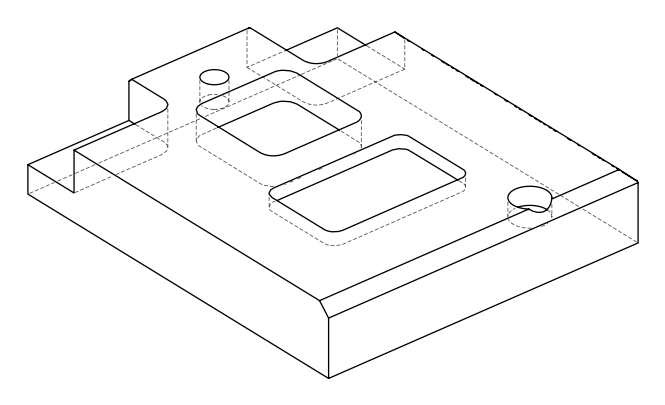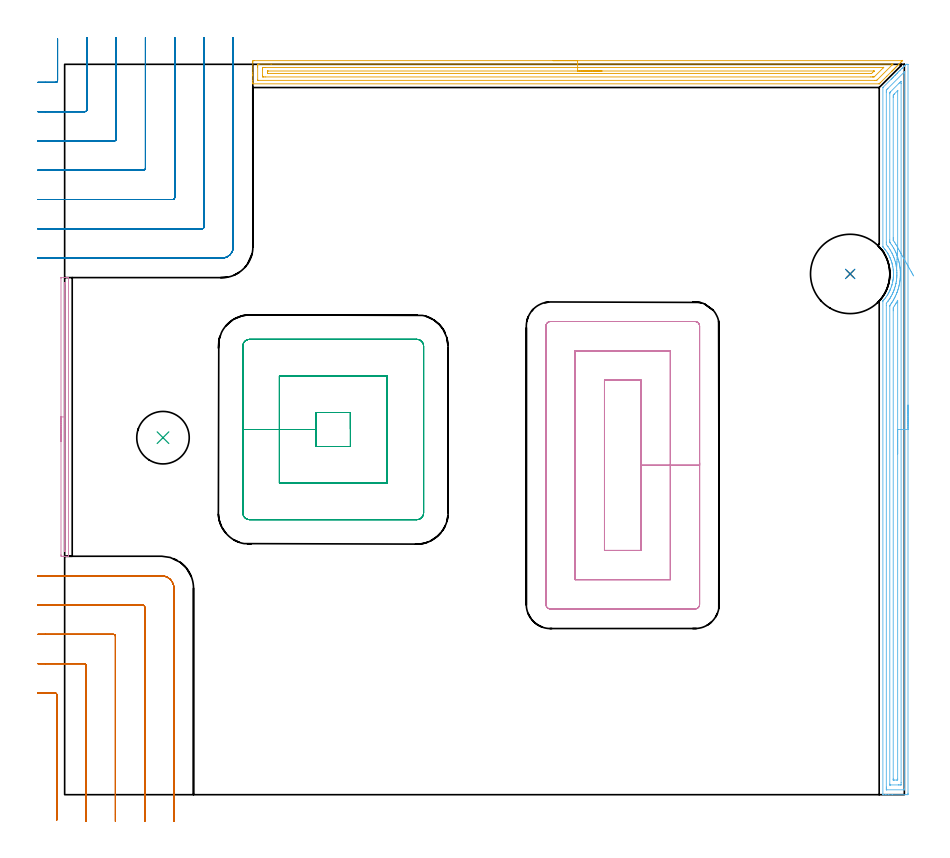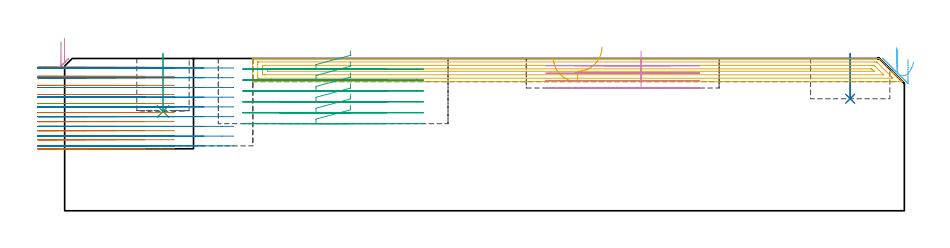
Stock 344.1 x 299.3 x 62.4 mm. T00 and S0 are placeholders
(PLAN: 10 operations, 6 tool changes, 60.8 min)
(1 INDEXABLE_INSERT_DRILL_BLIND_HOLE_FROM_SOLID | STEP1POCKET | NXT0302_013 | 0.08 min | 5623 mm3)
(2 DRILL_TO_ENLARGE_BLIND_HOLE | STEP1POCKET | UGT0301_382 | 0.08 min | 8056 mm3)
(3 INDEXABLE_INSERT_DRILL_BLIND_HOLE_FROM_SOLID_1 | STEP1POCKET_1 | NXT0302_014 | 0.1 min | 7778 mm3)
(4 AREA_MILL | FG_CHAMFER_SURFACE | UGT0205_001 | 1.97 min | 572 mm3)
(5 AREA_MILL_1 | FG_CHAMFER_SURFACE_1 | UGT0205_001 | 8.57 min | 12309 mm3)
(6 AREA_MILL_2 | FG_CHAMFER_SURFACE_2 | UGT0205_001 | 9.69 min | 15438 mm3)
(7 MILL_CORNER_NOTCH_RECTANGULAR | CORNER_NOTCH_RECTANGULAR | NXT0201_012 | Follow Part, ap 4, ae 75% | 12.08 min | 189503 mm3)
(8 MILL_CORNER_NOTCH_RECTANGULAR_1 | CORNER_NOTCH_RECTANGULAR_1 | NXT0201_012 | Follow Part, ap 4, ae 75% | 13.91 min | 239765 mm3)
(9 MILL_RECTANGULAR_POCKET | POCKET_RECTANGULAR_STRAIGHT | UGT0201_094 | Follow Part, ap 5, ae 75% | 7.37 min | 232209 mm3)
(10 MILL_RECTANGULAR_POCKET_1 | POCKET_RECTANGULAR_STRAIGHT_1 | NXT0201_012 | Follow Part, ap 4, ae 75% | 6.94 min | 126900 mm3)
(TOOL NXT0302_013 | Index. Insert Drill 21mm [880-D2100L25-05] | D21 PA176 FL105 Z2)
(TOOL UGT0301_382 | Twist Drill Flat Bottom 32.5 mm | D32.5 PA180 FL175 Z2)
(TOOL NXT0302_014 | Index. Insert Drill 21.5mm [880-D2150L25-03] | D21.5 PA176 FL65 Z2)
(TOOL UGT0205_001 | Chamfer Mill 20 x 3 x 45 deg. | D20 FL50 Z2)
(TOOL NXT0201_012 | ENDMILL 16mm [2P460-1600-NA 1630] | D16 FL38 Z6)
(TOOL UGT0201_094 | End mill 20 mm | D20 FL38 Z4)
(OP 1 INDEXABLE_INSERT_DRILL_BLIND_HOLE_FROM_SOLID)
G17 G21 G94 G90
T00 M6
G54
G17 G0 G90 X321.9 Y213.4 S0 M3
G43 Z72.4 H1
G94 G81 G98 Z45.9 F250. R64.4
G80
M5
M2
(OP 2 DRILL_TO_ENLARGE_BLIND_HOLE)
G17 G21 G94 G90
T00 M6
G54
G17 G0 G90 X321.9 Y213.4 S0 M3
G43 Z72.4 H0
G94 G81 G98 Z45.9 F250. R64.4
G80
M5
M2
(OP 3 INDEXABLE_INSERT_DRILL_BLIND_HOLE_FROM_SOLID_1)
G17 G21 G94 G90
T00 M6
G54
G17 G0 G90 X40.3 Y146.3 S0 M3
G43 Z72.4 H1
G94 G81 G98 Z40.7 F250. R64.4
G80
M5
M2
(OP 4 AREA_MILL)
G17 G21 G94 G90
T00 M6
G54
G17 G0 G90 X-1.5 Y144.8 S1061 M3
G43 Z72.4 H0
Z69.3
G94 G1 Y144.838 Z68.428 F250.
Y144.952 Z67.564
Y145.141 Z66.712
Y145.403 Z65.88
Y145.737 Z65.074
Y146.14 Z64.3
Y146.608 Z63.564
Y147.14 Z62.872
Y147.729 Z62.229
Y148.372 Z61.64
Y149.064 Z61.109
Y149.8 Z60.64
Y150.574 Z60.237
Y151.38 Z59.903
Y152.212 Z59.641
Y153.064 Z59.452
Y153.928 Z59.338
Y154.8 Z59.3
Y211.643
X-1.498 Y211.899 Z59.299
Y211.9 Z59.3
X-0.383 Z60.412
X0.117 Z60.916
X0.661 Z61.46
X1.351 Z62.149
X1.456 Z62.255
X1.529 Y211.898 Z62.321
X1.597 Y211.89 Z62.389
X1.6 Y211.771 Z62.4
Y97.829
X1.597 Y97.71 Z62.389
X1.555 Y97.702 Z62.346
X1.528 Y97.701 Z62.32
X1.456 Y97.7 Z62.255
X0.85 Z61.649
X0.117 Z60.916
X-0.383 Z60.412
X-0.634 Z60.163
X-1.498 Y97.701 Z59.299
X-1.5 Y97.957 Z59.3
Y98.274
Y154.8
X-0.086 Z60.714
X-0.085 Y209.239 Z60.715
X-0.082 Y209.546 Z60.718
X-0.079 Y209.824 Z60.721
X-0.071 Y209.89 Z60.729
X-0.021 Y209.893 Z60.779
X0.143 Y209.896 Z60.943
X0.171 Y209.891 Z60.971
X0.179 Y209.859 Z60.979
X0.183 Y209.546 Z60.983
X0.185 Y209.24 Z60.985
Y99.874
X0.184 Y99.773 Z60.984
X0.182 Y99.724 Z60.982
X0.18 Y99.718 Z60.98
X0.158 Y99.71 Z60.958
X0.052 Y99.705 Z60.852
X-0.042 Y99.704 Z60.758
X-0.071 Y99.71 Z60.729
X-0.079 Y99.741 Z60.721
X-0.083 Y100.054 Z60.717
X-0.085 Y100.333 Z60.715
X-0.086 Y154.8 Z60.714
Y155.672 Z60.752
Y156.536 Z60.866
Y157.388 Z61.055
Y158.22 Z61.317
Y159.026 Z61.651
Y159.8 Z62.054
Y160.536 Z62.523
Y161.228 Z63.054
Y161.871 Z63.643
Y162.46 Z64.286
Y162.992 Z64.978
Y163.46 Z65.714
Y163.863 Z66.488
Y164.197 Z67.294
Y164.459 Z68.126
Y164.648 Z68.978
Y164.762 Z69.843
Y164.8 Z70.714
G0 Z72.4
M5
M2
(OP 5 AREA_MILL_1)
G17 G21 G94 G90
T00 M6
G54
G17 G0 G90 X200.2 Y300.8 S1061 M3
G43 Z72.4 H0
Z62.9
G94 G1 X200.238 Z62.028 F250.
X200.352 Z61.164
X200.541 Z60.312
X200.803 Z59.48
X201.137 Z58.674
X201.54 Z57.9
X202.009 Z57.164
X202.54 Z56.472
X203.129 Z55.829
X203.772 Z55.24
X204.464 Z54.709
X205.2 Z54.24
X205.974 Z53.837
X206.78 Z53.503
X207.612 Z53.241
X208.464 Z53.052
X209.328 Z52.938
X210.2 Z52.9
X343.247
X343.292 Y300.799 Z52.899
X343.294 Y300.797 Z52.901
X343.292 Y300.792 Z52.906
X342.698 Y300.197 Z53.502
X342.493 Y299.991 Z53.705
X341.915 Y299.414 Z54.285
X341.805 Y299.305 Z54.394
X341.617 Y299.115 Z54.581
X341.085 Y298.585 Z55.115
X340.741 Y298.239 Z55.457
X340.255 Y297.755 Z55.945
X340.021 Y297.52 Z56.178
X339.866 Y297.364 Z56.332
X339.714 Y297.213 Z56.484
X339.575 Y297.074 Z56.624
X339.428 Y296.926 Z56.77
X339.284 Y296.783 Z56.914
X339.129 Y296.627 Z57.07
X338.99 Y296.488 Z57.208
X336.898 Y294.397 Z59.301
X334.221 Y291.721 Z61.978
X333.925 Y291.425 Z62.275
X333.813 Y291.313 Z62.385
X333.796 Y291.305 Z62.394
X333.775 Y291.3 Z62.4
X77.256
X77.11 Y291.302 Z62.388
X77.102 Y291.429 Z62.264
X77.1 Y291.56 Z62.139
Y291.933 Z61.766
Y292.547 Z61.148
Y294.605 Z59.092
Y295.174 Z58.52
Y295.766 Z57.93
Y300.144 Z53.553
X77.103 Y300.429 Z53.269
X77.11 Y300.792 Z52.905
X77.327 Y300.797 Z52.901
X77.703 Y300.8 Z52.9
X210.2
Y299.386 Z54.314
X338.946 Y299.385 Z54.315
X339.129 Y299.384 Z54.316
X339.305 Y299.38 Z54.32
X339.413 Y299.374 Z54.326
X339.364 Y299.322 Z54.378
X339.222 Y299.174 Z54.526
X339.129 Y299.078 Z54.622
X338.926 Y298.876 Z54.824
X333.18 Y293.131 Z60.569
X332.883 Y292.836 Z60.864
X332.779 Y292.741 Z60.959
X332.751 Y292.721 Z60.979
X332.707 Y292.719 Z60.981
X331.991 Y292.715 Z60.985
X331.82 Y292.714 Z60.986
X79.487 Y292.715 Z60.985
X79.315 Y292.716 Z60.984
X79.144 Y292.72 Z60.98
X79.11 Y292.721 Z60.979
X79.105 Y292.745 Z60.955
X79.103 Y292.772 Z60.928
X79.101 Y292.926 Z60.774
X79.1 Y298.181 Z55.519
X79.104 Y298.677 Z55.023
X79.109 Y299.048 Z54.652
X79.136 Y299.379 Z54.321
X79.487 Y299.383 Z54.317
X79.658 Y299.385 Z54.315
X84.601 Y299.386 Z54.314
X210.2
Y297.972 Z55.728
X335.387 Y297.971 Z55.729
X335.441 Y297.97 Z55.73
X335.56 Y297.965 Z55.735
Y297.964 Z55.736
Y297.959 Z55.741
X331.945 Y294.344 Z59.356
X331.898 Y294.299 Z59.401
X331.737 Y294.148 Z59.552
X331.445 Y294.135 Z59.565
X331.27 Y294.13 Z59.57
X331.098 Y294.129 Z59.571
X330.379 Y294.128 Z59.572
X82.164
X81.444 Y294.129 Z59.571
X81.271 Y294.132 Z59.568
X81.11 Y294.137 Z59.563
X81.104 Y294.299 Z59.401
X81.101 Y294.466 Z59.234
X81.1 Y297.094 Z56.606
X81.105 Y297.801 Z55.899
X81.107 Y297.963 Z55.737
X81.271 Y297.966 Z55.734
X81.991 Y297.971 Z55.729
X82.164
X210.2 Y297.972 Z55.728
Y296.557 Z57.143
X331.474
X331.595 Y296.555 Z57.145
X331.661 Y296.553 Z57.147
X331.689 Y296.55 Z57.15
X331.676 Y296.534 Z57.166
X331.645 Y296.497 Z57.203
X331.592 Y296.442 Z57.258
X331.098 Y295.947 Z57.753
X330.703 Y295.563 Z58.137
X330.686 Y295.549 Z58.151
X330.658 Y295.547 Z58.153
X330.594 Y295.544 Z58.156
X330.465 Y295.543 Z58.157
X330.206
X83.572
X83.228 Y295.546 Z58.154
X83.167 Y295.548 Z58.152
X83.11 Y295.552 Z58.148
X83.1 Y296.05 Z57.65
X83.101 Y296.466 Z57.234
X83.102 Y296.518 Z57.182
X83.106 Y296.543 Z57.157
X83.109 Y296.55 Z57.15
X83.122 Y296.552 Z57.148
X83.259 Y296.556 Z57.144
X83.432 Y296.557 Z57.143
X210.2
X211.072 Z57.181
X211.937 Z57.295
X212.788 Z57.483
X213.62 Z57.746
X214.426 Z58.08
X215.2 Z58.482
X215.936 Z58.951
X216.628 Z59.482
X217.271 Z60.072
X217.86 Z60.715
X218.392 Z61.407
X218.86 Z62.143
X219.263 Z62.917
X219.597 Z63.723
X219.859 Z64.555
X220.048 Z65.406
X220.162 Z66.271
X220.2 Z67.143
G0 Z72.4
M5
M2
(OP 6 AREA_MILL_2)
G17 G21 G94 G90
T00 M6
G54
G17 G0 G90 X345.6 Y159.65 S1061 M3
G43 Z72.4 H0
Z62.1
G94 G1 Y159.612 Z61.228 F250.
Y159.498 Z60.364
Y159.309 Z59.512
Y159.047 Z58.68
Y158.713 Z57.874
Y158.31 Z57.1
Y157.842 Z56.364
Y157.31 Z55.672
Y156.721 Z55.029
Y156.078 Z54.44
Y155.386 Z53.908
Y154.65 Z53.44
Y153.876 Z53.037
Y153.07 Z52.703
Y152.238 Z52.441
Y151.387 Z52.252
Y150.522 Z52.138
Y149.65 Z52.1
X345.599 Y0.606 Z52.101
X345.597 Y0.257
X345.593 Y0.01 Z52.104
X345.256 Y0.005 Z52.441
X344.663 Y0. Z53.034
X339.139 Z58.555
X337.704 Z59.992
X336.518 Z61.177
X335.546 Z62.153
X335.423 Y0.001 Z62.269
X335.379 Y0.002 Z62.313
X335.303 Y0.01 Z62.388
X335.3 Y0.16 Z62.4
Y202.306
X335.306 Y202.33 Z62.393
X335.313 Y202.349 Z62.385
X335.768 Y202.867 Z61.931
X336.276 Y203.492 Z61.424
X336.391 Y203.645 Z61.309
X336.479 Y203.761 Z61.221
X336.791 Y204.206 Z60.908
X337.093 Y204.655 Z60.605
X337.166 Y204.769 Z60.532
X337.295 Y204.984 Z60.404
X337.397 Y205.157 Z60.299
X337.62 Y205.55 Z60.079
X337.697 Y205.697 Z60.002
X337.789 Y205.876 Z59.908
X338.057 Y206.391 Z59.64
X338.082 Y206.444 Z59.616
X338.138 Y206.573 Z59.561
X338.22 Y206.769 Z59.475
X338.266 Y206.87 Z59.433
X338.315 Y206.984 Z59.384
X338.349 Y207.066 Z59.348
X338.375 Y207.127 Z59.322
X338.467 Y207.339 Z59.232
X338.75 Y208.107 Z58.945
X338.797 Y208.233 Z58.9
X338.95 Y208.692 Z58.749
X338.993 Y208.848 Z58.706
X339.07 Y209.127 Z58.629
X339.286 Y210.022 Z58.413
X339.302 Y210.112 Z58.397
X339.342 Y210.339 Z58.354
X339.39 Y210.599 Z58.307
X339.447 Y210.916 Z58.249
X339.486 Y211.231 Z58.207
X339.554 Y211.755 Z58.142
X339.561 Y211.811 Z58.135
X339.582 Y212.124 Z58.111
X339.601 Y212.383 Z58.094
X339.622 Y212.687 Z58.072
X339.624 Y212.705 Z58.071
X339.627 Y212.99 Z58.062
Y213.016 Z58.06
X339.634 Y213.497 Z58.054
X339.636 Y213.599
X339.631 Y213.746 Z58.06
X339.624 Y213.909 Z58.065
X339.623 Y213.952 Z58.068
X339.618 Y214.125 Z58.078
X339.604 Y214.494 Z58.093
X339.571 Y214.823 Z58.125
X339.564 Y214.901 Z58.133
X339.517 Y215.388 Z58.181
X339.382 Y216.283 Z58.316
X339.193 Y217.177 Z58.504
X339.139 Y217.382 Z58.557
X339.113 Y217.478 Z58.581
X339.021 Y217.842 Z58.679
X338.961 Y218.071 Z58.739
X338.848 Y218.422 Z58.851
X338.811 Y218.539 Z58.888
X338.663 Y218.966 Z59.036
X338.491 Y219.414 Z59.209
X338.305 Y219.86 Z59.395
X338.266 Y219.948 Z59.434
X338.171 Y220.156 Z59.526
X338.058 Y220.409 Z59.641
X337.964 Y220.602 Z59.735
X337.926 Y220.676 Z59.774
X337.886 Y220.755 Z59.814
X337.476 Y221.495 Z60.219
X337.393 Y221.649 Z60.305
X337.318 Y221.775 Z60.38
X337.166 Y222.029 Z60.532
X336.826 Y222.543 Z60.872
X336.518 Y222.969 Z61.177
X336.296 Y223.28 Z61.402
X336.274 Y223.31 Z61.423
X336.227 Y223.372 Z61.471
X336.176 Y223.438 Z61.522
X335.939 Y223.726 Z61.761
X335.804 Y223.889 Z61.895
X335.398 Y224.357 Z62.3
X335.304 Y224.471 Z62.389
X335.3 Y224.618 Z62.4
Y289.77
X335.306 Y289.795 Z62.392
X335.314 Y289.814 Z62.384
X335.404 Y289.904 Z62.295
X338.702 Y293.205 Z58.994
X338.838 Y293.339 Z58.86
X339. Y293.502 Z58.697
X339.139 Y293.642 Z58.556
X339.284 Y293.786 Z58.413
X339.428 Y293.93 Z58.269
X339.576 Y294.079 Z58.119
X340.05 Y294.55 Z57.65
X340.326 Y294.827 Z57.373
X340.45 Y294.952 Z57.246
X340.791 Y295.292 Z56.908
X340.995 Y295.495 Z56.705
X341.218 Y295.719 Z56.48
X341.324 Y295.826 Z56.372
X341.761 Y296.261 Z55.939
X342.198 Y296.7 Z55.499
X342.435 Y296.936 Z55.264
X343.071 Y297.573 Z54.625
X343.257 Y297.758 Z54.443
X343.302 Y297.802 Z54.398
X343.945 Y298.447 Z53.752
X344.08 Y298.58 Z53.62
X344.194 Y298.694 Z53.506
X344.382 Y298.883 Z53.316
X344.49 Y298.992 Z53.207
X344.724 Y299.225 Z52.975
X344.789 Y299.289 Z52.909
X344.803 Y299.298 Z52.896
X344.819 Y299.3 Z52.881
X345.592 Z52.106
X345.6 Y299.231 Z52.1
Y149.65
X344.186 Z53.514
X344.185 Y2.592 Z53.515
X344.184 Y2.391 Z53.516
X344.18 Y2.046 Z53.52
X344.179 Y2.011 Z53.521
X344.12 Y2.007 Z53.58
X344.018 Y2.003 Z53.682
X343.89 Y2. Z53.81
X336.899 Y2.001 Z60.801
X336.762 Y2.007 Z60.938
X336.736 Y2.01 Z60.964
X336.721 Y2.018 Z60.979
X336.719 Y2.048 Z60.981
X336.716 Y2.189 Z60.984
X336.715 Y2.391 Z60.985
X336.714 Y3.083 Z60.986
Y200.521
X336.716 Y201.211 Z60.984
X336.719 Y201.313 Z60.981
X336.721 Y201.36 Z60.979
X336.751 Y201.414 Z60.949
X337.424 Y202.274 Z60.276
X337.448 Y202.306 Z60.252
X337.787 Y202.795 Z59.913
X338.065 Y203.199 Z59.635
X338.116 Y203.275 Z59.584
X338.146 Y203.321 Z59.554
X338.266 Y203.515 Z59.434
X338.477 Y203.875 Z59.223
X338.601 Y204.091 Z59.099
X338.793 Y204.445 Z58.907
X339.102 Y205.022 Z58.598
X339.139 Y205.099 Z58.561
X339.38 Y205.63 Z58.32
X339.489 Y205.876 Z58.211
X339.647 Y206.251 Z58.053
X339.852 Y206.769 Z57.848
X339.87 Y206.817 Z57.83
X340.013 Y207.207 Z57.687
X340.128 Y207.544 Z57.572
X340.165 Y207.661 Z57.535
X340.333 Y208.227 Z57.367
X340.419 Y208.554 Z57.281
X340.514 Y208.935 Z57.186
X340.635 Y209.446 Z57.065
X340.66 Y209.562 Z57.04
X340.679 Y209.658 Z57.021
X340.802 Y210.339 Z56.898
X340.814 Y210.413 Z56.886
X340.887 Y210.924 Z56.813
X340.921 Y211.196 Z56.779
X340.925 Y211.231 Z56.775
X340.965 Y211.635 Z56.735
X340.997 Y212.011 Z56.703
X341.005 Y212.124 Z56.695
X341.026 Y212.496 Z56.674
X341.041 Y212.859 Z56.659
X341.043 Y213.016 Z56.657
X341.045 Y213.747 Z56.655
X341.041 Y213.909 Z56.659
X341.008 Y214.677 Z56.692
X340.999 Y214.801 Z56.701
X340.918 Y215.662 Z56.782
X340.914 Y215.694 Z56.786
X340.887 Y215.898 Z56.813
X340.783 Y216.586 Z56.917
X340.774 Y216.644 Z56.926
X340.761 Y216.714 Z56.939
X340.601 Y217.478 Z57.099
X340.518 Y217.856 Z57.182
X340.383 Y218.371 Z57.317
X340.184 Y219.089 Z57.516
X340.128 Y219.263 Z57.572
X340.013 Y219.606 Z57.687
X339.809 Y220.156 Z57.891
X339.677 Y220.499 Z58.023
X339.439 Y221.048 Z58.261
X339.139 Y221.702 Z58.561
X339.019 Y221.941 Z58.681
X338.877 Y222.209 Z58.823
X338.525 Y222.833 Z59.175
X338.266 Y223.274 Z59.434
X337.972 Y223.726 Z59.728
X337.392 Y224.561 Z60.308
X337.351 Y224.618 Z60.349
X337.236 Y224.778 Z60.464
X336.734 Y225.409 Z60.966
X336.721 Y225.511 Z60.979
X336.716 Y226.201 Z60.984
X336.715 Y226.403 Z60.985
Y287.783
X336.716 Y287.984 Z60.984
X336.721 Y288.67 Z60.979
X336.729 Y288.767 Z60.971
X336.831 Y288.877 Z60.869
X337.113 Y289.162 Z60.587
X337.392 Y289.442 Z60.308
X344.034 Y296.083 Z53.666
X344.179 Y296.224 Z53.521
X344.181 Y296.223 Z53.519
X344.183 Y296.22 Z53.517
X344.185 Y296.017 Z53.515
X344.186 Y295.802 Z53.514
Y149.65
X342.772 Z54.928
X342.771 Y4.929 Z54.929
X342.767 Y4.176 Z54.933
X342.766 Y4.042 Z54.934
X342.758 Y4.01 Z54.942
X342.72 Y4.007 Z54.98
X342.634 Y4.004 Z55.066
X341.933 Y4. Z55.767
X341.761 Z55.939
X338.438 Z59.262
X338.266 Y4.001 Z59.434
X338.208 Y4.002 Z59.492
X338.163 Y4.006 Z59.537
X338.138 Y4.009 Z59.562
X338.135 Y4.037 Z59.565
X338.131 Y4.176 Z59.569
X338.129 Y4.315 Z59.571
Y200.145
X338.131 Y200.333 Z59.569
X338.133 Y200.427 Z59.567
X338.136 Y200.47 Z59.564
X338.168 Y200.521 Z59.532
X338.581 Y201.091 Z59.119
X338.812 Y201.414 Z58.888
X338.947 Y201.611 Z58.753
X339.139 Y201.9 Z58.561
X339.296 Y202.147 Z58.404
X339.394 Y202.306 Z58.306
X339.624 Y202.704 Z58.076
X339.906 Y203.199 Z57.794
X339.944 Y203.269 Z57.756
X340.013 Y203.401 Z57.687
X340.243 Y203.856 Z57.457
X340.358 Y204.091 Z57.342
X340.528 Y204.458 Z57.172
X340.764 Y204.984 Z56.936
X340.801 Y205.071 Z56.899
X340.887 Y205.277 Z56.813
X341.052 Y205.707 Z56.648
X341.115 Y205.876 Z56.585
X341.288 Y206.359 Z56.412
X341.429 Y206.769 Z56.271
X341.509 Y207.026 Z56.191
X341.698 Y207.661 Z56.002
X341.712 Y207.711 Z55.988
X341.761 Y207.895 Z55.939
X341.887 Y208.425 Z55.813
X341.916 Y208.554 Z55.784
X342.043 Y209.158 Z55.657
X342.096 Y209.446 Z55.604
X342.179 Y209.911 Z55.521
X342.241 Y210.339 Z55.459
X342.288 Y210.693 Z55.412
X342.351 Y211.231 Z55.349
X342.376 Y211.495 Z55.324
X342.423 Y212.124 Z55.277
X342.435 Y212.327 Z55.265
X342.456 Y213.016 Z55.244
X342.459 Y213.195 Z55.241
X342.455 Y213.909 Z55.245
X342.45 Y214.097 Z55.25
X342.418 Y214.801 Z55.282
X342.401 Y215.04 Z55.299
X342.338 Y215.694 Z55.362
X342.302 Y216.033 Z55.398
X342.223 Y216.586 Z55.477
X342.147 Y217.084 Z55.553
X342.072 Y217.478 Z55.628
X341.926 Y218.202 Z55.774
X341.887 Y218.371 Z55.813
X341.761 Y218.891 Z55.939
X341.659 Y219.263 Z56.041
X341.618 Y219.409 Z56.082
X341.39 Y220.156 Z56.31
X341.192 Y220.737 Z56.508
X341.075 Y221.048 Z56.625
X340.887 Y221.532 Z56.813
X340.714 Y221.941 Z56.986
X340.575 Y222.26 Z57.125
X340.304 Y222.833 Z57.396
X340.013 Y223.393 Z57.687
X339.832 Y223.726 Z57.868
X339.597 Y224.151 Z58.103
X339.313 Y224.618 Z58.387
X339.139 Y224.886 Z58.561
X338.712 Y225.511 Z58.988
X338.266 Y226.147 Z59.434
X338.161 Y226.298 Z59.539
X338.141 Y226.328 Z59.559
X338.135 Y226.359 Z59.565
X338.132 Y226.403 Z59.568
X338.13 Y226.542 Z59.57
X338.128 Y227.296 Z59.572
X338.129 Y287.232 Z59.571
X338.13 Y287.372 Z59.57
X338.134 Y287.652 Z59.566
X338.136 Y287.726 Z59.564
X338.149 Y287.742 Z59.551
X338.182 Y287.78 Z59.518
X338.266 Y287.866 Z59.434
X338.324 Y287.925 Z59.376
X341.953 Y291.554 Z55.747
X342.299 Y291.897 Z55.401
X342.634 Y292.228 Z55.066
X342.745 Y292.334 Z54.955
X342.766 Y292.318 Z54.934
X342.768 Y292.311 Z54.932
X342.771 Y291.554 Z54.929
X342.772 Y291.414 Z54.928
Y149.65
X341.357 Z56.343
Y6.373
X341.355 Y6.213 Z56.345
X341.353 Y6.085 Z56.347
X341.35 Y6.01 Z56.35
X340.848 Y6. Z56.852
X339.974 Z57.726
X339.604 Y6.007 Z58.096
X339.559 Y6.01 Z58.141
X339.549 Y6.016 Z58.151
X339.547 Y6.029 Z58.153
X339.544 Y6.081 Z58.156
X339.543 Y6.13 Z58.157
Y6.441
Y198.324
X339.545 Y198.736 Z58.155
X339.55 Y199.21 Z58.15
X339.562 Y199.629 Z58.138
X340.013 Y200.292 Z57.687
X340.104 Y200.428 Z57.596
X340.165 Y200.521 Z57.535
X340.444 Y200.974 Z57.256
X340.71 Y201.414 Z56.99
X340.776 Y201.528 Z56.924
X340.887 Y201.727 Z56.813
X341.244 Y202.387 Z56.456
X341.301 Y202.49 Z56.399
X341.348 Y202.573 Z56.352
X341.352 Y202.476 Z56.348
X341.356 Y202.373 Z56.344
X341.357 Y201.826 Z56.343
Y149.65
Y148.778 Z56.381
Y147.914 Z56.495
Y147.062 Z56.683
Y146.23 Z56.946
Y145.424 Z57.28
Y144.65 Z57.682
Y143.914 Z58.151
Y143.222 Z58.682
Y142.579 Z59.272
Y141.99 Z59.915
Y141.459 Z60.607
Y140.99 Z61.343
Y140.587 Z62.116
Y140.253 Z62.922
Y139.991 Z63.754
Y139.802 Z64.606
Y139.688 Z65.471
Y139.65 Z66.343
G0 Z72.4
X347.9 Y212.561
Z60.934
G1 X347.696 Y212.925 Z60.168
X347.46 Y213.346 Z59.441
X347.193 Y213.821 Z58.759
X346.899 Y214.345 Z58.127
X346.579 Y214.916 Z57.55
X346.235 Y215.528 Z57.032
X345.87 Y216.177 Z56.577
X345.488 Y216.858 Z56.189
X345.09 Y217.566 Z55.871
X344.681 Y218.296 Z55.624
X344.262 Y219.042 Z55.452
X343.838 Y219.798 Z55.354
X343.411 Y220.558 Z55.333
X342.984 Y221.317 Z55.387
X342.562 Y222.069 Z55.517
X342.147 Y222.809 Z55.722
X341.742 Y223.53 Z56.
X341.351 Y224.227 Z56.349
X340.887 Y225.062 Z56.813
X340.629 Y225.511 Z57.071
X340.217 Y226.195 Z57.483
X340.077 Y226.403 Z57.623
X339.692 Y226.969 Z58.008
X339.571 Y227.15 Z58.129
X339.549 Y227.189 Z58.151
X339.547 Y227.228 Z58.153
X339.545 Y227.296 Z58.155
X339.543 Y227.776 Z58.157
Y228.188
X339.544 Y285.787 Z58.156
X339.545 Y286.199 Z58.155
X339.549 Y286.674 Z58.151
X339.942 Y287.092 Z57.758
X339.977 Y287.129 Z57.723
X341.302 Y288.453 Z56.398
X341.33 Y288.478 Z56.37
X341.348 Y288.491 Z56.352
X341.351 Y288.49 Z56.349
X341.354 Y288.483 Z56.346
X341.356 Y288.454 Z56.344
X341.357 Y288.397 Z56.343
Y224.426
X341.356 Y224.367 Z56.344
X341.354 Y224.287 Z56.346
X341.351 Y224.227 Z56.349
X341.308 Y223.359 Z56.43
X341.266 Y222.502 Z56.586
X341.225 Y221.662 Z56.816
X341.185 Y220.844 Z57.119
X341.146 Y220.057 Z57.492
X341.11 Y219.304 Z57.932
X341.075 Y218.593 Z58.436
X341.042 Y217.929 Z59.
X341.012 Y217.316 Z59.62
X340.985 Y216.759 Z60.291
X340.961 Y216.263 Z61.009
X340.94 Y215.831 Z61.766
X340.922 Y215.467 Z62.559
X340.907 Y215.174 Z63.38
X340.897 Y214.952 Z64.224
X340.889 Y214.806 Z65.084
X340.886 Y214.734 Z65.954
Y214.739 Z66.826
G0 Z72.4
M5
M2
(OP 7 MILL_CORNER_NOTCH_RECTANGULAR)
G17 G21 G94 G90
T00 M6
G54
G17 G0 G90 X-3.2 Y-10.332 S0 M3
G43 Z72.499 H1
Z58.789
G94 G1 Y-7.332 F250.
Y40.905 F500.
G3 X-3.995 Y41.7 R0.8
G1 X-8.
X-11. F250.
G0 Z72.499
X8.8 Y-11.
Z58.789
G1 Y-8.
Y52.905 F500.
G3 X8.005 Y53.7 R0.8
G1 X-8.
X-11. F250.
G0 Z72.499
X20.8 Y-11.
Z58.789
G1 Y-8.
Y64.904 F500.
G3 X20.004 Y65.7 R0.8
G1 X-8.
X-11. F250.
G0 Z72.499
X32.8 Y-11.
Z58.789
G1 Y-8.
Y76.904 F500.
G3 X32.004 Y77.7 R0.8
G1 X-8.
X-11. F250.
G0 Z72.499
X44.8 Y-11.
Z58.789
G1 Y-8.
Y84.6 F500.
G3 X39.7 Y89.7 R5.1
G1 X-8.
X-11. F250.
G0 Z72.499
X-3.2 Y-10.332
Z55.079
G1 Y-7.332
Y40.905 F500.
G3 X-3.995 Y41.7 R0.8
G1 X-8.
X-11. F250.
G0 Z72.499
X8.8 Y-11.
Z55.079
G1 Y-8.
Y52.905 F500.
G3 X8.005 Y53.7 R0.8
G1 X-8.
X-11. F250.
G0 Z72.499
X20.8 Y-11.
Z55.079
G1 Y-8.
Y64.904 F500.
G3 X20.004 Y65.7 R0.8
G1 X-8.
X-11. F250.
G0 Z72.499
X32.8 Y-11.
Z55.079
G1 Y-8.
Y76.904 F500.
G3 X32.004 Y77.7 R0.8
G1 X-8.
X-11. F250.
G0 Z72.499
X44.8 Y-11.
Z55.079
G1 Y-8.
Y84.6 F500.
G3 X39.7 Y89.7 R5.1
G1 X-8.
X-11. F250.
G0 Z72.499
X-3.2 Y-10.332
Z51.369
G1 Y-7.332
Y40.905 F500.
G3 X-3.995 Y41.7 R0.8
G1 X-8.
X-11. F250.
G0 Z72.499
X8.8 Y-11.
Z51.369
G1 Y-8.
Y52.905 F500.
G3 X8.005 Y53.7 R0.8
G1 X-8.
X-11. F250.
G0 Z72.499
X20.8 Y-11.
Z51.369
G1 Y-8.
Y64.904 F500.
G3 X20.004 Y65.7 R0.8
G1 X-8.
X-11. F250.
G0 Z72.499
X32.8 Y-11.
Z51.369
G1 Y-8.
Y76.904 F500.
G3 X32.004 Y77.7 R0.8
G1 X-8.
X-11. F250.
G0 Z72.499
X44.8 Y-11.
Z51.369
G1 Y-8.
Y84.6 F500.
G3 X39.7 Y89.7 R5.1
G1 X-8.
X-11. F250.
G0 Z72.499
X-3.2 Y-10.332
Z47.659
G1 Y-7.332
Y40.905 F500.
G3 X-3.995 Y41.7 R0.8
G1 X-8.
X-11. F250.
G0 Z72.499
X8.8 Y-11.
Z47.659
G1 Y-8.
Y52.905 F500.
G3 X8.005 Y53.7 R0.8
G1 X-8.
X-11. F250.
G0 Z72.499
X20.8 Y-11.
Z47.659
G1 Y-8.
Y64.904 F500.
G3 X20.004 Y65.7 R0.8
G1 X-8.
X-11. F250.
G0 Z72.499
X32.8 Y-11.
Z47.659
G1 Y-8.
Y76.904 F500.
G3 X32.004 Y77.7 R0.8
G1 X-8.
X-11. F250.
G0 Z72.499
X44.8 Y-11.
Z47.659
G1 Y-8.
Y84.6 F500.
G3 X39.7 Y89.7 R5.1
G1 X-8.
X-11. F250.
G0 Z72.499
X-3.2 Y-10.332
Z43.949
G1 Y-7.332
Y40.905 F500.
G3 X-3.995 Y41.7 R0.8
G1 X-8.
X-11. F250.
G0 Z72.499
X8.8 Y-11.
Z43.949
G1 Y-8.
Y52.905 F500.
G3 X8.005 Y53.7 R0.8
G1 X-8.
X-11. F250.
G0 Z72.499
X20.8 Y-11.
Z43.949
G1 Y-8.
Y64.904 F500.
G3 X20.004 Y65.7 R0.8
G1 X-8.
X-11. F250.
G0 Z72.499
X32.8 Y-11.
Z43.949
G1 Y-8.
Y76.904 F500.
G3 X32.004 Y77.7 R0.8
G1 X-8.
X-11. F250.
G0 Z72.499
X44.8 Y-11.
Z43.949
G1 Y-8.
Y84.6 F500.
G3 X39.7 Y89.7 R5.1
G1 X-8.
X-11. F250.
G0 Z72.499
X-3.2 Y-10.332
Z40.239
G1 Y-7.332
Y40.905 F500.
G3 X-3.995 Y41.7 R0.8
G1 X-8.
X-11. F250.
G0 Z72.499
X8.8 Y-11.
Z40.239
G1 Y-8.
Y52.905 F500.
G3 X8.005 Y53.7 R0.8
G1 X-8.
X-11. F250.
G0 Z72.499
X20.8 Y-11.
Z40.239
G1 Y-8.
Y64.904 F500.
G3 X20.004 Y65.7 R0.8
G1 X-8.
X-11. F250.
G0 Z72.499
X32.8 Y-11.
Z40.239
G1 Y-8.
Y76.904 F500.
G3 X32.004 Y77.7 R0.8
G1 X-8.
X-11. F250.
G0 Z72.499
X44.8 Y-11.
Z40.239
G1 Y-8.
Y84.6 F500.
G3 X39.7 Y89.7 R5.1
G1 X-8.
X-11. F250.
G0 Z72.499
X-3.2 Y-10.332
Z36.53
G1 Y-7.332
Y40.905 F500.
G3 X-3.995 Y41.7 R0.8
G1 X-8.
X-11. F250.
G0 Z72.499
X8.8 Y-11.
Z36.53
G1 Y-8.
Y52.905 F500.
G3 X8.005 Y53.7 R0.8
G1 X-8.
X-11. F250.
G0 Z72.499
X20.8 Y-11.
Z36.53
G1 Y-8.
Y64.904 F500.
G3 X20.004 Y65.7 R0.8
G1 X-8.
X-11. F250.
G0 Z72.499
X32.8 Y-11.
Z36.53
G1 Y-8.
Y76.904 F500.
G3 X32.004 Y77.7 R0.8
G1 X-8.
X-11. F250.
G0 Z72.499
X44.8 Y-11.
Z36.53
G1 Y-8.
Y84.6 F500.
G3 X39.7 Y89.7 R5.1
G1 X-8.
X-11. F250.
G0 Z72.499
X-3.2 Y-10.332
Z32.82
G1 Y-7.332
Y40.905 F500.
G3 X-3.995 Y41.7 R0.8
G1 X-8.
X-11. F250.
G0 Z72.499
X8.8 Y-11.
Z32.82
G1 Y-8.
Y52.905 F500.
G3 X8.005 Y53.7 R0.8
G1 X-8.
X-11. F250.
G0 Z72.499
X20.8 Y-11.
Z32.82
G1 Y-8.
Y64.904 F500.
G3 X20.004 Y65.7 R0.8
G1 X-8.
X-11. F250.
G0 Z72.499
X32.8 Y-11.
Z32.82
G1 Y-8.
Y76.904 F500.
G3 X32.004 Y77.7 R0.8
G1 X-8.
X-11. F250.
G0 Z72.499
X44.8 Y-11.
Z32.82
G1 Y-8.
Y84.6 F500.
G3 X39.7 Y89.7 R5.1
G1 X-8.
X-11. F250.
G0 Z72.499
X-3.2 Y-10.332
Z29.11
G1 Y-7.332
Y40.905 F500.
G3 X-3.995 Y41.7 R0.8
G1 X-8.
X-11. F250.
G0 Z72.499
X8.8 Y-11.
Z29.11
G1 Y-8.
Y52.905 F500.
G3 X8.005 Y53.7 R0.8
G1 X-8.
X-11. F250.
G0 Z72.499
X20.8 Y-11.
Z29.11
G1 Y-8.
Y64.904 F500.
G3 X20.004 Y65.7 R0.8
G1 X-8.
X-11. F250.
G0 Z72.499
X32.8 Y-11.
Z29.11
G1 Y-8.
Y76.904 F500.
G3 X32.004 Y77.7 R0.8
G1 X-8.
X-11. F250.
G0 Z72.499
X44.8 Y-11.
Z29.11
G1 Y-8.
Y84.6 F500.
G3 X39.7 Y89.7 R5.1
G1 X-8.
X-11. F250.
G0 Z72.499
X-3.2 Y-10.332
Z25.4
G1 Y-7.332
Y40.905 F500.
G3 X-3.995 Y41.7 R0.8
G1 X-8.
X-11. F250.
G0 Z72.499
X8.8 Y-11.
Z25.4
G1 Y-8.
Y52.905 F500.
G3 X8.005 Y53.7 R0.8
G1 X-8.
X-11. F250.
G0 Z72.499
X20.8 Y-11.
Z25.4
G1 Y-8.
Y64.904 F500.
G3 X20.004 Y65.7 R0.8
G1 X-8.
X-11. F250.
G0 Z72.499
X32.8 Y-11.
Z25.4
G1 Y-8.
Y76.904 F500.
G3 X32.004 Y77.7 R0.8
G1 X-8.
X-11. F250.
G0 Z72.499
X44.8 Y-11.
Z25.4
G1 Y-8.
Y84.6 F500.
G3 X39.7 Y89.7 R5.1
G1 X-8.
X-11. F250.
G0 Z72.499
M5
M2
(OP 8 MILL_CORNER_NOTCH_RECTANGULAR_1)
G17 G21 G94 G90
T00 M6
G54
G17 G0 G90 X-11. Y291.9 S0 M3
G43 Z72.499 H1
Z58.51
G94 G1 X-8. F250.
X-3.694 F500.
G3 X-2.9 Y292.694 R0.8
G1 Y306.756
Y309.756 F250.
G0 Z72.499
X-11. Y279.9
Z58.51
G1 X-8.
X8.305 F500.
G3 X9.1 Y280.695 R0.8
G1 Y307.3
Y310.3 F250.
G0 Z72.499
X-11. Y267.9
Z58.51
G1 X-8.
X20.305 F500.
G3 X21.1 Y268.695 R0.8
G1 Y307.3
Y310.3 F250.
G0 Z72.499
X-11. Y255.9
Z58.51
G1 X-8.
X32.305 F500.
G3 X33.1 Y256.695 R0.8
G1 Y307.3
Y310.3 F250.
G0 Z72.499
X-11. Y243.9
Z58.51
G1 X-8.
X44.304 F500.
G3 X45.1 Y244.696 R0.8
G1 Y307.3
Y310.3 F250.
G0 Z72.499
X-11. Y231.9
Z58.51
G1 X-8.
X56.304 F500.
G3 X57.1 Y232.696 R0.8
G1 Y307.3
Y310.3 F250.
G0 Z72.499
X-11. Y219.9
Z58.51
G1 X-8.
X64.5 F500.
G3 X69.1 Y224.5 R4.6
G1 Y307.3
Y310.3 F250.
G0 Z72.499
X-11. Y291.9
Z54.521
G1 X-8.
X-3.694 F500.
G3 X-2.9 Y292.694 R0.8
G1 Y306.756
Y309.756 F250.
G0 Z72.499
X-11. Y279.9
Z54.521
G1 X-8.
X8.305 F500.
G3 X9.1 Y280.695 R0.8
G1 Y307.3
Y310.3 F250.
G0 Z72.499
X-11. Y267.9
Z54.521
G1 X-8.
X20.305 F500.
G3 X21.1 Y268.695 R0.8
G1 Y307.3
Y310.3 F250.
G0 Z72.499
X-11. Y255.9
Z54.521
G1 X-8.
X32.305 F500.
G3 X33.1 Y256.696 R0.8
G1 Y307.3
Y310.3 F250.
G0 Z72.499
X-11. Y243.9
Z54.521
G1 X-8.
X44.304 F500.
G3 X45.1 Y244.696 R0.8
G1 Y307.3
Y310.3 F250.
G0 Z72.499
X-11. Y231.9
Z54.521
G1 X-8.
X56.304 F500.
G3 X57.1 Y232.696 R0.8
G1 Y307.3
Y310.3 F250.
G0 Z72.499
X-11. Y219.9
Z54.521
G1 X-8.
X64.5 F500.
G3 X69.1 Y224.5 R4.6
G1 Y307.3
Y310.3 F250.
G0 Z72.499
X-11. Y291.9
Z50.532
G1 X-8.
X-3.695 F500.
G3 X-2.9 Y292.695 R0.8
G1 Y306.756
Y309.756 F250.
G0 Z72.499
X-11. Y279.9
Z50.532
G1 X-8.
X8.305 F500.
G3 X9.1 Y280.695 R0.8
G1 Y307.3
Y310.3 F250.
G0 Z72.499
X-11. Y267.9
Z50.532
G1 X-8.
X20.305 F500.
G3 X21.1 Y268.695 R0.8
G1 Y307.3
Y310.3 F250.
G0 Z72.499
X-11. Y255.9
Z50.532
G1 X-8.
X32.304 F500.
G3 X33.1 Y256.696 R0.8
G1 Y307.3
Y310.3 F250.
G0 Z72.499
X-11. Y243.9
Z50.532
G1 X-8.
X44.304 F500.
G3 X45.1 Y244.696 R0.8
G1 Y307.3
Y310.3 F250.
G0 Z72.499
X-11. Y231.9
Z50.532
G1 X-8.
X56.304 F500.
G3 X57.1 Y232.696 R0.8
G1 Y307.3
Y310.3 F250.
G0 Z72.499
X-11. Y219.9
Z50.532
G1 X-8.
X64.5 F500.
G3 X69.1 Y224.5 R4.6
G1 Y307.3
Y310.3 F250.
G0 Z72.499
X-11. Y291.9
Z46.544
G1 X-8.
X-3.694 F500.
G3 X-2.9 Y292.694 R0.8
G1 Y306.756
Y309.756 F250.
G0 Z72.499
X-11. Y279.9
Z46.544
G1 X-8.
X8.305 F500.
G3 X9.1 Y280.695 R0.8
G1 Y307.3
Y310.3 F250.
G0 Z72.499
X-11. Y267.9
Z46.544
G1 X-8.
X20.305 F500.
G3 X21.1 Y268.695 R0.8
G1 Y307.3
Y310.3 F250.
G0 Z72.499
X-11. Y255.9
Z46.544
G1 X-8.
X32.305 F500.
G3 X33.1 Y256.696 R0.8
G1 Y307.3
Y310.3 F250.
G0 Z72.499
X-11. Y243.9
Z46.544
G1 X-8.
X44.304 F500.
G3 X45.1 Y244.696 R0.8
G1 Y307.3
Y310.3 F250.
G0 Z72.499
X-11. Y231.9
Z46.544
G1 X-8.
X56.304 F500.
G3 X57.1 Y232.696 R0.8
G1 Y307.3
Y310.3 F250.
G0 Z72.499
X-11. Y219.9
Z46.544
G1 X-8.
X64.5 F500.
G3 X69.1 Y224.5 R4.6
G1 Y307.3
Y310.3 F250.
G0 Z72.499
X-11. Y291.9
Z42.555
G1 X-8.
X-3.694 F500.
G3 X-2.9 Y292.694 R0.8
G1 Y306.756
Y309.756 F250.
G0 Z72.499
X-11. Y279.9
Z42.555
G1 X-8.
X8.305 F500.
G3 X9.1 Y280.695 R0.8
G1 Y307.3
Y310.3 F250.
G0 Z72.499
X-11. Y267.9
Z42.555
G1 X-8.
X20.305 F500.
G3 X21.1 Y268.695 R0.8
G1 Y307.3
Y310.3 F250.
G0 Z72.499
X-11. Y255.9
Z42.555
G1 X-8.
X32.305 F500.
G3 X33.1 Y256.696 R0.8
G1 Y307.3
Y310.3 F250.
G0 Z72.499
X-11. Y243.9
Z42.555
G1 X-8.
X44.304 F500.
G3 X45.1 Y244.696 R0.8
G1 Y307.3
Y310.3 F250.
G0 Z72.499
X-11. Y231.9
Z42.555
G1 X-8.
X56.304 F500.
G3 X57.1 Y232.696 R0.8
G1 Y307.3
Y310.3 F250.
G0 Z72.499
X-11. Y219.9
Z42.555
G1 X-8.
X64.5 F500.
G3 X69.1 Y224.5 R4.6
G1 Y307.3
Y310.3 F250.
G0 Z72.499
X-11. Y291.9
Z38.566
G1 X-8.
X-3.694 F500.
G3 X-2.9 Y292.694 R0.8
G1 Y306.756
Y309.756 F250.
G0 Z72.499
X-11. Y279.9
Z38.566
G1 X-8.
X8.305 F500.
G3 X9.1 Y280.695 R0.8
G1 Y307.3
Y310.3 F250.
G0 Z72.499
X-11. Y267.9
Z38.566
G1 X-8.
X20.305 F500.
G3 X21.1 Y268.695 R0.8
G1 Y307.3
Y310.3 F250.
G0 Z72.499
X-11. Y255.9
Z38.566
G1 X-8.
X32.305 F500.
G3 X33.1 Y256.696 R0.8
G1 Y307.3
Y310.3 F250.
G0 Z72.499
X-11. Y243.9
Z38.566
G1 X-8.
X44.304 F500.
G3 X45.1 Y244.696 R0.8
G1 Y307.3
Y310.3 F250.
G0 Z72.499
X-11. Y231.9
Z38.566
G1 X-8.
X56.304 F500.
G3 X57.1 Y232.696 R0.8
G1 Y307.3
Y310.3 F250.
G0 Z72.499
X-11. Y219.9
Z38.566
G1 X-8.
X64.5 F500.
G3 X69.1 Y224.5 R4.6
G1 Y307.3
Y310.3 F250.
G0 Z72.499
X-11. Y291.9
Z34.577
G1 X-8.
X-3.694 F500.
G3 X-2.9 Y292.694 R0.8
G1 Y306.756
Y309.756 F250.
G0 Z72.499
X-11. Y279.9
Z34.577
G1 X-8.
X8.305 F500.
G3 X9.1 Y280.695 R0.8
G1 Y307.3
Y310.3 F250.
G0 Z72.499
X-11. Y267.9
Z34.577
G1 X-8.
X20.305 F500.
G3 X21.1 Y268.695 R0.8
G1 Y307.3
Y310.3 F250.
G0 Z72.499
X-11. Y255.9
Z34.577
G1 X-8.
X32.305 F500.
G3 X33.1 Y256.696 R0.8
G1 Y307.3
Y310.3 F250.
G0 Z72.499
X-11. Y243.9
Z34.577
G1 X-8.
X44.304 F500.
G3 X45.1 Y244.696 R0.8
G1 Y307.3
Y310.3 F250.
G0 Z72.499
X-11. Y231.9
Z34.577
G1 X-8.
X56.304 F500.
G3 X57.1 Y232.696 R0.8
G1 Y307.3
Y310.3 F250.
G0 Z72.499
X-11. Y219.9
Z34.577
G1 X-8.
X64.5 F500.
G3 X69.1 Y224.5 R4.6
G1 Y307.3
Y310.3 F250.
G0 Z72.499
X-11. Y291.9
Z30.589
G1 X-8.
X-3.694 F500.
G3 X-2.9 Y292.694 R0.8
G1 Y306.756
Y309.756 F250.
G0 Z72.499
X-11. Y279.9
Z30.589
G1 X-8.
X8.305 F500.
G3 X9.1 Y280.695 R0.8
G1 Y307.3
Y310.3 F250.
G0 Z72.499
X-11. Y267.9
Z30.589
G1 X-8.
X20.305 F500.
G3 X21.1 Y268.695 R0.8
G1 Y307.3
Y310.3 F250.
G0 Z72.499
X-11. Y255.9
Z30.589
G1 X-8.
X32.305 F500.
G3 X33.1 Y256.696 R0.8
G1 Y307.3
Y310.3 F250.
G0 Z72.499
X-11. Y243.9
Z30.589
G1 X-8.
X44.304 F500.
G3 X45.1 Y244.696 R0.8
G1 Y307.3
Y310.3 F250.
G0 Z72.499
X-11. Y231.9
Z30.589
G1 X-8.
X56.304 F500.
G3 X57.1 Y232.696 R0.8
G1 Y307.3
Y310.3 F250.
G0 Z72.499
X-11. Y219.9
Z30.589
G1 X-8.
X64.5 F500.
G3 X69.1 Y224.5 R4.6
G1 Y307.3
Y310.3 F250.
G0 Z72.499
X-11. Y291.9
Z26.6
G1 X-8.
X-3.694 F500.
G3 X-2.9 Y292.694 R0.8
G1 Y306.756
Y309.756 F250.
G0 Z72.499
X-11. Y279.9
Z26.6
G1 X-8.
X8.305 F500.
G3 X9.1 Y280.695 R0.8
G1 Y307.3
Y310.3 F250.
G0 Z72.499
X-11. Y267.9
Z26.6
G1 X-8.
X20.305 F500.
G3 X21.1 Y268.695 R0.8
G1 Y307.3
Y310.3 F250.
G0 Z72.499
X-11. Y255.9
Z26.6
G1 X-8.
X32.305 F500.
G3 X33.1 Y256.696 R0.8
G1 Y307.3
Y310.3 F250.
G0 Z72.499
X-11. Y243.9
Z26.6
G1 X-8.
X44.304 F500.
G3 X45.1 Y244.696 R0.8
G1 Y307.3
Y310.3 F250.
G0 Z72.499
X-11. Y231.9
Z26.6
G1 X-8.
X56.304 F500.
G3 X57.1 Y232.696 R0.8
G1 Y307.3
Y310.3 F250.
G0 Z72.499
X-11. Y219.9
Z26.6
G1 X-8.
X64.5 F500.
G3 X69.1 Y224.5 R4.6
G1 Y307.3
Y310.3 F250.
G0 Z72.499
M5
M2
(OP 9 MILL_RECTANGULAR_POCKET)
G17 G21 G94 G90
T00 M6
G54
G17 G0 G90 X117.1 Y149.785 S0 M3
G43 Z72.499 H0
Z65.499
G94 G1 Y156.6 Z63.673 F250.
X103. Z59.894
Y149.65 Z58.032
Y142.7 F500.
X117.1
Y156.6
X103.
Y149.65
X88.
Y127.7
X132.1
Y171.6
X88.
Y149.65
X73.
Y115.5
G3 X75.8 Y112.7 R2.8
G1 X144.3
G3 X147.1 Y115.5 R2.8
G1 Y183.8
G3 X144.3 Y186.6 R2.8
G1 X75.8
G3 X73. Y183.8 R2.8
G1 Y149.65
Y148.65
G0 X117.1 Y149.785 Z61.032
G1 Y156.6 Z59.206 F250.
X103. Z55.428
Y149.65 Z53.566
Y142.7 F500.
X117.1
Y156.6
X103.
Y149.65
X88.
Y127.7
X132.1
Y171.6
X88.
Y149.65
X73.
Y115.5
G3 X75.8 Y112.7 R2.8
G1 X144.3
G3 X147.1 Y115.5 R2.8
G1 Y183.8
G3 X144.3 Y186.6 R2.8
G1 X75.8
G3 X73. Y183.8 R2.8
G1 Y149.65
Y148.65
G0 X117.1 Y149.785 Z56.566
G1 Y156.6 Z54.74 F250.
X103. Z50.962
Y149.65 Z49.099
Y142.7 F500.
X117.1
Y156.6
X103.
Y149.65
X88.
Y127.7
X132.1
Y171.6
X88.
Y149.65
X73.
Y115.5
G3 X75.8 Y112.7 R2.8
G1 X144.3
G3 X147.1 Y115.5 R2.8
G1 Y183.8
G3 X144.3 Y186.6 R2.8
G1 X75.8
G3 X73. Y183.8 R2.8
G1 Y149.65
Y148.65
G0 X117.1 Y149.785 Z52.099
G1 Y156.6 Z50.273 F250.
X103. Z46.495
Y149.65 Z44.633
Y142.7 F500.
X117.1
Y156.6
X103.
Y149.65
X88.
Y127.7
X132.1
Y171.6
X88.
Y149.65
X73.
Y115.5
G3 X75.8 Y112.7 R2.8
G1 X144.3
G3 X147.1 Y115.5 R2.8
G1 Y183.8
G3 X144.3 Y186.6 R2.8
G1 X75.8
G3 X73. Y183.8 R2.8
G1 Y149.65
Y148.65
G0 X117.1 Y149.785 Z47.633
G1 Y156.6 Z45.807 F250.
X103. Z42.029
Y149.65 Z40.166
Y142.7 F500.
X117.1
Y156.6
X103.
Y149.65
X88.
Y127.7
X132.1
Y171.6
X88.
Y149.65
X73.
Y115.5
G3 X75.8 Y112.7 R2.8
G1 X144.3
G3 X147.1 Y115.5 R2.8
G1 Y183.8
G3 X144.3 Y186.6 R2.8
G1 X75.8
G3 X73. Y183.8 R2.8
G1 Y149.65
Y148.65
G0 X117.1 Y149.785 Z43.166
G1 Y156.6 Z41.34 F250.
X103. Z37.562
Y149.65 Z35.7
Y142.7 F500.
X117.1
Y156.6
X103.
Y149.65
X88.
Y127.7
X132.1
Y171.6
X88.
Y149.65
X73.
Y115.5
G3 X75.8 Y112.7 R2.8
G1 X144.3
G3 X147.1 Y115.5 R2.8
G1 Y183.8
G3 X144.3 Y186.6 R2.8
G1 X75.8
G3 X73. Y183.8 R2.8
G1 Y149.65
Y148.65
G0 Z72.499
M5
M2
(OP 10 MILL_RECTANGULAR_POCKET_1)
G17 G21 G94 G90
T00 M6
G54
G17 G0 G90 X236.2 Y112.422 S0 M3
G43 Z72.499 H1
Z65.499
G94 G1 Y135. Z59.449 F250.
Y169.9 F500.
X221.2
Y100.1
X236.2
Y135.
X248.2
Y181.9
X209.2
Y88.1
X248.2
Y135.
X260.2
Y192.
G3 X258.3 Y193.9 R1.9
G1 X199.1
G3 X197.2 Y192. R1.9
G1 Y78.
G3 X199.1 Y76.1 R1.9
G1 X258.3
G3 X260.2 Y78. R1.9
G1 Y135.
Y136.
G0 X236.2 Y112.422 Z62.449
G1 Y135. Z56.399 F250.
Y169.9 F500.
X221.2
Y100.1
X236.2
Y135.
X248.2
Y181.9
X209.2
Y88.1
X248.2
Y135.
X260.2
Y192.
G3 X258.3 Y193.9 R1.9
G1 X199.1
G3 X197.2 Y192. R1.9
G1 Y78.
G3 X199.1 Y76.1 R1.9
G1 X258.3
G3 X260.2 Y78. R1.9
G1 Y135.
Y136.
G0 X236.2 Y112.422 Z59.399
G1 Y135. Z53.35 F250.
Y169.9 F500.
X221.2
Y100.1
X236.2
Y135.
X248.2
Y181.9
X209.2
Y88.1
X248.2
Y135.
X260.2
Y192.
G3 X258.3 Y193.9 R1.9
G1 X199.1
G3 X197.2 Y192. R1.9
G1 Y78.
G3 X199.1 Y76.1 R1.9
G1 X258.3
G3 X260.2 Y78. R1.9
G1 Y135.
Y136.
G0 X236.2 Y112.422 Z56.35
G1 Y135. Z50.3 F250.
Y169.9 F500.
X221.2
Y100.1
X236.2
Y135.
X248.2
Y181.9
X209.2
Y88.1
X248.2
Y135.
X260.2
Y192.
G3 X258.3 Y193.9 R1.9
G1 X199.1
G3 X197.2 Y192. R1.9
G1 Y78.
G3 X199.1 Y76.1 R1.9
G1 X258.3
G3 X260.2 Y78. R1.9
G1 Y135.
Y136.
G0 Z72.499
M5
M2
